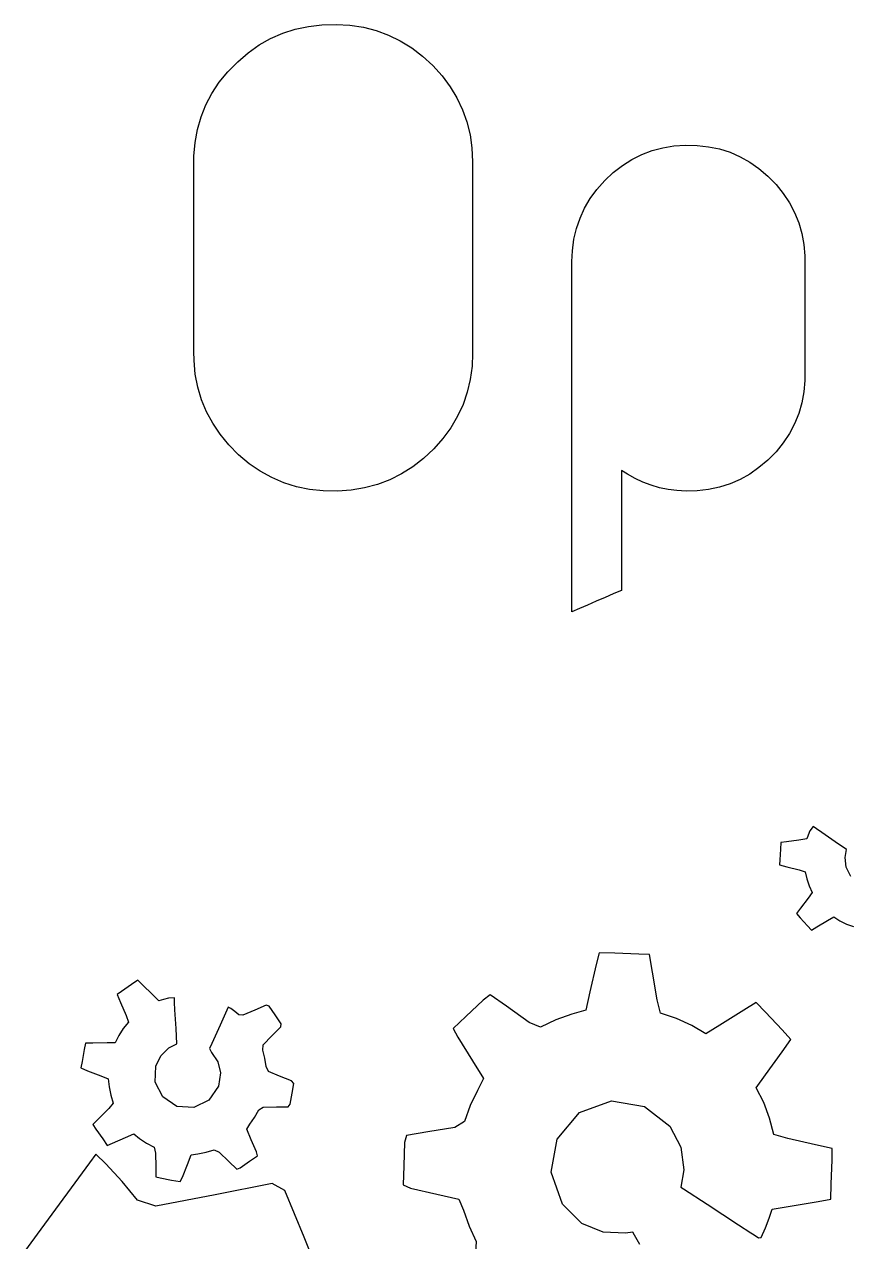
# Model space of a CAD drawing. Header units: metres. Extents: x 1284 to 1630, y 1792 to 2073.
# Drawn here: x 1453.74 to 1463.15, y 1857.79 to 1871.71 of the extents above; entities that cross this region are included whole.
import ezdxf

# ---------------------------------------------------------------- set-up
doc = ezdxf.new("R2010")
doc.units = ezdxf.units.M

msp = doc.modelspace()

# ---------------------------------------------------------------- linework, layer by layer
at = {"layer": 'COMPONENT0'}
for p, q in [((1456.836, 1871.657, 0.001), (1456.985, 1871.689, 0.001)), ((1456.985, 1871.689, 0.001), (1457.141, 1871.708, 0.001)), ((1457.141, 1871.708, 0.001), (1457.302, 1871.712, 0.001)), ((1457.302, 1871.712, 0.001), (1457.461, 1871.702, 0.001)), ((1457.461, 1871.702, 0.001), (1457.614, 1871.678, 0.001)), ((1456.423, 1871.476, 0.001), (1456.554, 1871.55, 0.001)), ((1456.554, 1871.55, 0.001), (1456.692, 1871.611, 0.001)), ((1456.692, 1871.611, 0.001), (1456.836, 1871.657, 0.001)), ((1457.614, 1871.678, 0.001), (1457.761, 1871.64, 0.001)), ((1457.761, 1871.64, 0.001), (1457.902, 1871.588, 0.001)), ((1457.902, 1871.588, 0.001), (1458.037, 1871.522, 0.001)), ((1456.297, 1871.387, 0.001), (1456.423, 1871.476, 0.001)), ((1458.037, 1871.522, 0.001), (1458.167, 1871.442, 0.001)), ((1458.167, 1871.442, 0.001), (1458.29, 1871.348, 0.001)), ((1456.065, 1871.17, 0.001), (1456.177, 1871.285, 0.001)), ((1456.177, 1871.285, 0.001), (1456.297, 1871.387, 0.001)), ((1458.29, 1871.348, 0.001), (1458.408, 1871.24, 0.001)), ((1455.967, 1871.049, 0.001), (1456.065, 1871.17, 0.001)), ((1458.408, 1871.24, 0.001), (1458.514, 1871.122, 0.001)), ((1455.883, 1870.923, 0.001), (1455.967, 1871.049, 0.001)), ((1458.514, 1871.122, 0.001), (1458.607, 1870.999, 0.001)), ((1458.607, 1870.999, 0.001), (1458.685, 1870.871, 0.001)), ((1455.814, 1870.791, 0.001), (1455.883, 1870.923, 0.001)), ((1458.685, 1870.871, 0.001), (1458.749, 1870.736, 0.001)), ((1455.758, 1870.653, 0.001), (1455.814, 1870.791, 0.001)), ((1458.749, 1870.736, 0.001), (1458.799, 1870.596, 0.001)), ((1455.717, 1870.509, 0.001), (1455.758, 1870.653, 0.001)), ((1458.799, 1870.596, 0.001), (1458.834, 1870.45, 0.001)), ((1455.69, 1870.359, 0.001), (1455.717, 1870.509, 0.001)), ((1458.834, 1870.45, 0.001), (1458.855, 1870.298, 0.001)), ((1455.677, 1870.204, 0.001), (1455.69, 1870.359, 0.001)), ((1458.855, 1870.298, 0.001), (1458.863, 1870.14, 0.001)), ((1460.916, 1870.268, 0.001), (1461.038, 1870.301, 0.001)), ((1461.038, 1870.301, 0.001), (1461.166, 1870.322, 0.001)), ((1461.166, 1870.322, 0.001), (1461.298, 1870.331, 0.001)), ((1461.298, 1870.331, 0.001), (1461.433, 1870.328, 0.001)), ((1461.433, 1870.328, 0.001), (1461.563, 1870.313, 0.001)), ((1461.563, 1870.313, 0.001), (1461.688, 1870.287, 0.001)), ((1455.676, 1870.106, 0.001), (1455.677, 1870.204, 0.001)), ((1460.577, 1870.097, 0.001), (1460.685, 1870.166, 0.001)), ((1460.685, 1870.166, 0.001), (1460.798, 1870.223, 0.001)), ((1460.798, 1870.223, 0.001), (1460.916, 1870.268, 0.001)), ((1461.688, 1870.287, 0.001), (1461.808, 1870.249, 0.001)), ((1461.808, 1870.249, 0.001), (1461.924, 1870.198, 0.001)), ((1461.924, 1870.198, 0.001), (1462.034, 1870.136, 0.001)), ((1455.676, 1869.917, 0.001), (1455.676, 1870.106, 0.001)), ((1458.863, 1870.14, 0.001), (1458.863, 1870.048, 0.001)), ((1458.863, 1870.048, 0.001), (1458.863, 1869.805, 0.001)), ((1460.375, 1869.925, 0.001), (1460.473, 1870.017, 0.001)), ((1460.473, 1870.017, 0.001), (1460.577, 1870.097, 0.001)), ((1462.034, 1870.136, 0.001), (1462.139, 1870.062, 0.001)), ((1462.139, 1870.062, 0.001), (1462.24, 1869.977, 0.001)), ((1455.676, 1869.607, 0.001), (1455.676, 1869.917, 0.001)), ((1460.286, 1869.825, 0.001), (1460.375, 1869.925, 0.001)), ((1462.24, 1869.977, 0.001), (1462.334, 1869.88, 0.001)), ((1462.334, 1869.88, 0.001), (1462.416, 1869.778, 0.001)), ((1458.863, 1869.805, 0.001), (1458.863, 1869.46, 0.001)), ((1460.209, 1869.721, 0.001), (1460.286, 1869.825, 0.001)), ((1462.416, 1869.778, 0.001), (1462.487, 1869.672, 0.001)), ((1455.676, 1869.225, 0.001), (1455.676, 1869.607, 0.001)), ((1460.092, 1869.497, 0.001), (1460.145, 1869.611, 0.001)), ((1460.145, 1869.611, 0.001), (1460.209, 1869.721, 0.001)), ((1462.487, 1869.672, 0.001), (1462.546, 1869.56, 0.001)), ((1458.863, 1869.46, 0.001), (1458.863, 1869.064, 0.001)), ((1460.051, 1869.378, 0.001), (1460.092, 1869.497, 0.001)), ((1462.546, 1869.56, 0.001), (1462.593, 1869.443, 0.001)), ((1460.022, 1869.254, 0.001), (1460.051, 1869.378, 0.001)), ((1462.593, 1869.443, 0.001), (1462.628, 1869.322, 0.001)), ((1462.628, 1869.322, 0.001), (1462.651, 1869.196, 0.001)), ((1455.676, 1868.821, 0.001), (1455.676, 1869.225, 0.001)), ((1460.005, 1869.124, 0.001), (1460.022, 1869.254, 0.001)), ((1462.651, 1869.196, 0.001), (1462.663, 1869.064, 0.001)), ((1458.863, 1869.064, 0.001), (1458.863, 1868.665, 0.001)), ((1460, 1869.001, 0.001), (1460.005, 1869.124, 0.001)), ((1462.663, 1869.064, 0.001), (1462.664, 1868.986, 0.001)), ((1460, 1868.804, 0.001), (1460, 1869.001, 0.001)), ((1462.664, 1868.986, 0.001), (1462.664, 1868.879, 0.001)), ((1455.676, 1868.444, 0.001), (1455.676, 1868.821, 0.001)), ((1460, 1868.338, 0.001), (1460, 1868.804, 0.001)), ((1462.664, 1868.879, 0.001), (1462.664, 1868.698, 0.001)), ((1458.863, 1868.665, 0.001), (1458.863, 1868.312, 0.001)), ((1462.664, 1868.698, 0.001), (1462.664, 1868.472, 0.001)), ((1455.676, 1868.144, 0.001), (1455.676, 1868.444, 0.001)), ((1462.664, 1868.472, 0.001), (1462.664, 1868.232, 0.001)), ((1458.863, 1868.312, 0.001), (1458.863, 1868.057, 0.001)), ((1460, 1867.694, 0.001), (1460, 1868.338, 0.001)), ((1462.664, 1868.232, 0.001), (1462.664, 1868.007, 0.001)), ((1455.676, 1867.971, 0.001), (1455.676, 1868.144, 0.001)), ((1455.678, 1867.867, 0.001), (1455.676, 1867.971, 0.001)), ((1458.863, 1867.948, 0.001), (1458.857, 1867.804, 0.001)), ((1458.863, 1868.057, 0.001), (1458.863, 1867.948, 0.001)), ((1462.664, 1868.007, 0.001), (1462.664, 1867.826, 0.001)), ((1455.692, 1867.712, 0.001), (1455.678, 1867.867, 0.001)), ((1458.857, 1867.804, 0.001), (1458.837, 1867.652, 0.001)), ((1462.664, 1867.826, 0.001), (1462.664, 1867.719, 0.001)), ((1455.72, 1867.563, 0.001), (1455.692, 1867.712, 0.001)), ((1458.837, 1867.652, 0.001), (1458.803, 1867.505, 0.001)), ((1460, 1866.964, 0.001), (1460, 1867.694, 0.001)), ((1462.664, 1867.719, 0.001), (1462.663, 1867.641, 0.001)), ((1455.763, 1867.42, 0.001), (1455.72, 1867.563, 0.001)), ((1462.651, 1867.509, 0.001), (1462.628, 1867.383, 0.001)), ((1462.663, 1867.641, 0.001), (1462.651, 1867.509, 0.001)), ((1455.82, 1867.282, 0.001), (1455.763, 1867.42, 0.001)), ((1458.803, 1867.505, 0.001), (1458.754, 1867.365, 0.001)), ((1462.628, 1867.383, 0.001), (1462.593, 1867.261, 0.001)), ((1455.891, 1867.15, 0.001), (1455.82, 1867.282, 0.001)), ((1458.692, 1867.23, 0.001), (1458.615, 1867.1, 0.001)), ((1458.754, 1867.365, 0.001), (1458.692, 1867.23, 0.001)), ((1462.593, 1867.261, 0.001), (1462.546, 1867.145, 0.001)), ((1455.976, 1867.024, 0.001), (1455.891, 1867.15, 0.001)), ((1458.615, 1867.1, 0.001), (1458.524, 1866.977, 0.001)), ((1462.546, 1867.145, 0.001), (1462.487, 1867.033, 0.001)), ((1456.076, 1866.903, 0.001), (1455.976, 1867.024, 0.001)), ((1458.524, 1866.977, 0.001), (1458.419, 1866.859, 0.001)), ((1460, 1866.238, 0.001), (1460, 1866.964, 0.001)), ((1462.487, 1867.033, 0.001), (1462.416, 1866.926, 0.001)), ((1456.188, 1866.789, 0.001), (1456.076, 1866.903, 0.001)), ((1458.419, 1866.859, 0.001), (1458.302, 1866.749, 0.001)), ((1462.334, 1866.825, 0.001), (1462.24, 1866.729, 0.001)), ((1462.416, 1866.926, 0.001), (1462.334, 1866.825, 0.001)), ((1456.308, 1866.688, 0.001), (1456.188, 1866.789, 0.001)), ((1456.434, 1866.602, 0.001), (1456.308, 1866.688, 0.001)), ((1458.302, 1866.749, 0.001), (1458.179, 1866.654, 0.001)), ((1462.24, 1866.729, 0.001), (1462.139, 1866.643, 0.001)), ((1456.566, 1866.529, 0.001), (1456.434, 1866.602, 0.001)), ((1458.051, 1866.572, 0.001), (1457.916, 1866.505, 0.001)), ((1458.179, 1866.654, 0.001), (1458.051, 1866.572, 0.001)), ((1460.634, 1866.568, 0.001), (1460.565, 1866.612, 0.001)), ((1460.565, 1866.612, 0.001), (1460.565, 1866.534, 0.001)), ((1460.565, 1866.534, 0.001), (1460.565, 1866.368, 0.001)), ((1460.721, 1866.518, 0.001), (1460.634, 1866.568, 0.001)), ((1462.034, 1866.569, 0.001), (1461.924, 1866.507, 0.001)), ((1462.139, 1866.643, 0.001), (1462.034, 1866.569, 0.001)), ((1456.704, 1866.47, 0.001), (1456.566, 1866.529, 0.001)), ((1456.849, 1866.425, 0.001), (1456.704, 1866.47, 0.001)), ((1456.999, 1866.395, 0.001), (1456.849, 1866.425, 0.001)), ((1457.156, 1866.378, 0.001), (1456.999, 1866.395, 0.001)), ((1457.629, 1866.412, 0.001), (1457.476, 1866.386, 0.001)), ((1457.775, 1866.451, 0.001), (1457.629, 1866.412, 0.001)), ((1457.916, 1866.505, 0.001), (1457.775, 1866.451, 0.001)), ((1460.811, 1866.476, 0.001), (1460.721, 1866.518, 0.001)), ((1460.904, 1866.441, 0.001), (1460.811, 1866.476, 0.001)), ((1461, 1866.413, 0.001), (1460.904, 1866.441, 0.001)), ((1461.099, 1866.393, 0.001), (1461, 1866.413, 0.001)), ((1461.688, 1866.418, 0.001), (1461.563, 1866.392, 0.001)), ((1461.808, 1866.457, 0.001), (1461.688, 1866.418, 0.001)), ((1461.924, 1866.507, 0.001), (1461.808, 1866.457, 0.001)), ((1457.318, 1866.375, 0.001), (1457.156, 1866.378, 0.001)), ((1457.476, 1866.386, 0.001), (1457.318, 1866.375, 0.001)), ((1460.565, 1866.368, 0.001), (1460.565, 1866.144, 0.001)), ((1461.201, 1866.38, 0.001), (1461.099, 1866.393, 0.001)), ((1461.306, 1866.375, 0.001), (1461.201, 1866.38, 0.001)), ((1461.433, 1866.378, 0.001), (1461.306, 1866.375, 0.001)), ((1461.563, 1866.392, 0.001), (1461.433, 1866.378, 0.001)), ((1460, 1865.607, 0.001), (1460, 1866.238, 0.001)), ((1460.565, 1866.144, 0.001), (1460.565, 1865.892, 0.001)), ((1460.565, 1865.892, 0.001), (1460.565, 1865.645, 0.001)), ((1460, 1865.162, 0.001), (1460, 1865.607, 0.001)), ((1460.565, 1865.645, 0.001), (1460.565, 1865.434, 0.001)), ((1460.565, 1865.434, 0.001), (1460.565, 1865.288, 0.001)), ((1460.565, 1865.288, 0.001), (1460.565, 1865.24, 0.001)), ((1460, 1864.994, 0.001), (1460, 1865.162, 0.001)), ((1460.381, 1865.16, 0.001), (1460.278, 1865.115, 0.001)), ((1460.472, 1865.199, 0.001), (1460.381, 1865.16, 0.001)), ((1460.537, 1865.228, 0.001), (1460.472, 1865.199, 0.001)), ((1460.565, 1865.24, 0.001), (1460.537, 1865.228, 0.001)), ((1460.087, 1865.031, 0.001), (1460, 1864.994, 0.001)), ((1460.176, 1865.07, 0.001), (1460.087, 1865.031, 0.001)), ((1460.278, 1865.115, 0.001), (1460.176, 1865.07, 0.001)), ((1462.757, 1862.54, 0.001), (1462.721, 1862.491, 0.001)), ((1462.795, 1862.514, 0.001), (1462.757, 1862.54, 0.001)), ((1462.856, 1862.472, 0.001), (1462.795, 1862.514, 0.001)), ((1462.452, 1862.365, 0.001), (1462.388, 1862.356, 0.001)), ((1462.594, 1862.385, 0.001), (1462.452, 1862.365, 0.001)), ((1462.685, 1862.398, 0.001), (1462.594, 1862.385, 0.001)), ((1462.702, 1862.442, 0.001), (1462.685, 1862.398, 0.001)), ((1462.721, 1862.491, 0.001), (1462.702, 1862.442, 0.001)), ((1463.012, 1862.365, 0.001), (1462.856, 1862.472, 0.001)), ((1463.141, 1862.275, 0.001), (1463.012, 1862.365, 0.001)), ((1462.384, 1862.28, 0.001), (1462.377, 1862.158, 0.001)), ((1462.388, 1862.356, 0.001), (1462.384, 1862.28, 0.001)), ((1463.124, 1862.187, 0.001), (1463.141, 1862.275, 0.001)), ((1462.377, 1862.158, 0.001), (1462.374, 1862.101, 0.001)), ((1462.374, 1862.101, 0.001), (1462.458, 1862.079, 0.001)), ((1462.458, 1862.079, 0.001), (1462.597, 1862.043, 0.001)), ((1463.136, 1862.073, 0.001), (1463.124, 1862.187, 0.001)), ((1462.597, 1862.043, 0.001), (1462.666, 1862.022, 0.001)), ((1462.666, 1862.022, 0.001), (1462.685, 1861.94, 0.001)), ((1462.685, 1861.94, 0.001), (1462.713, 1861.86, 0.001)), ((1463.188, 1861.967, 0.001), (1463.136, 1862.073, 0.001)), ((1462.713, 1861.86, 0.001), (1462.748, 1861.785, 0.001)), ((1462.7, 1861.721, 0.001), (1462.614, 1861.606, 0.001)), ((1462.748, 1861.785, 0.001), (1462.7, 1861.721, 0.001)), ((1462.614, 1861.606, 0.001), (1462.567, 1861.545, 0.001)), ((1462.567, 1861.545, 0.001), (1462.611, 1861.496, 0.001)), ((1462.611, 1861.496, 0.001), (1462.692, 1861.405, 0.001)), ((1462.692, 1861.405, 0.001), (1462.738, 1861.354, 0.001)), ((1462.738, 1861.354, 0.001), (1462.801, 1861.392, 0.001)), ((1462.801, 1861.392, 0.001), (1462.924, 1861.464, 0.001)), ((1462.924, 1861.464, 0.001), (1462.996, 1861.506, 0.001)), ((1462.996, 1861.506, 0.001), (1463.065, 1861.463, 0.001)), ((1463.065, 1861.463, 0.001), (1463.141, 1861.425, 0.001)), ((1463.141, 1861.425, 0.001), (1463.221, 1861.396, 0.001)), ((1460.311, 1861.095, 0.001), (1460.277, 1860.962, 0.001)), ((1460.489, 1861.09, 0.001), (1460.311, 1861.095, 0.001)), ((1460.764, 1861.081, 0.001), (1460.489, 1861.09, 0.001)), ((1460.888, 1861.075, 0.001), (1460.764, 1861.081, 0.001)), ((1460.921, 1860.876, 0.001), (1460.888, 1861.075, 0.001)), ((1460.277, 1860.962, 0.001), (1460.205, 1860.649, 0.001)), ((1460.974, 1860.558, 0.001), (1460.921, 1860.876, 0.001)), ((1454.963, 1860.732, 0.001), (1454.85, 1860.655, 0.001)), ((1455.034, 1860.781, 0.001), (1454.963, 1860.732, 0.001)), ((1455.087, 1860.731, 0.001), (1455.034, 1860.781, 0.001)), ((1455.202, 1860.618, 0.001), (1455.087, 1860.731, 0.001)), ((1454.85, 1860.655, 0.001), (1454.798, 1860.618, 0.001)), ((1454.798, 1860.618, 0.001), (1454.836, 1860.528, 0.001)), ((1455.277, 1860.545, 0.001), (1455.202, 1860.618, 0.001)), ((1455.327, 1860.561, 0.001), (1455.277, 1860.545, 0.001)), ((1455.385, 1860.577, 0.001), (1455.327, 1860.561, 0.001)), ((1455.453, 1860.579, 0.001), (1455.385, 1860.577, 0.001)), ((1455.456, 1860.528, 0.001), (1455.453, 1860.579, 0.001)), ((1458.985, 1860.553, 0.001), (1458.787, 1860.366, 0.001)), ((1459.065, 1860.616, 0.001), (1458.985, 1860.553, 0.001)), ((1459.25, 1860.485, 0.001), (1459.065, 1860.616, 0.001)), ((1460.205, 1860.649, 0.001), (1460.157, 1860.44, 0.001)), ((1461.013, 1860.405, 0.001), (1460.974, 1860.558, 0.001)), ((1454.836, 1860.528, 0.001), (1454.9, 1860.379, 0.001)), ((1455.46, 1860.444, 0.001), (1455.456, 1860.528, 0.001)), ((1455.472, 1860.232, 0.001), (1455.46, 1860.444, 0.001)), ((1456.068, 1860.475, 0.001), (1455.976, 1860.269, 0.001)), ((1456.097, 1860.457, 0.001), (1456.068, 1860.475, 0.001)), ((1456.145, 1860.424, 0.001), (1456.097, 1860.457, 0.001)), ((1456.19, 1860.388, 0.001), (1456.145, 1860.424, 0.001)), ((1456.372, 1860.44, 0.001), (1456.237, 1860.382, 0.001)), ((1456.502, 1860.496, 0.001), (1456.372, 1860.44, 0.001)), ((1456.536, 1860.486, 0.001), (1456.502, 1860.496, 0.001)), ((1456.605, 1860.385, 0.001), (1456.536, 1860.486, 0.001)), ((1459.509, 1860.3, 0.001), (1459.25, 1860.485, 0.001)), ((1460.157, 1860.44, 0.001), (1459.997, 1860.395, 0.001)), ((1461.965, 1860.441, 0.001), (1461.69, 1860.269, 0.001)), ((1462.107, 1860.529, 0.001), (1461.965, 1860.441, 0.001)), ((1462.213, 1860.416, 0.001), (1462.107, 1860.529, 0.001)), ((1462.403, 1860.214, 0.001), (1462.213, 1860.416, 0.001)), ((1454.928, 1860.303, 0.001), (1454.868, 1860.229, 0.001)), ((1454.9, 1860.379, 0.001), (1454.928, 1860.303, 0.001)), ((1456.237, 1860.382, 0.001), (1456.19, 1860.388, 0.001)), ((1456.674, 1860.285, 0.001), (1456.605, 1860.385, 0.001)), ((1456.669, 1860.25, 0.001), (1456.674, 1860.285, 0.001)), ((1458.787, 1860.366, 0.001), (1458.642, 1860.23, 0.001)), ((1459.639, 1860.245, 0.001), (1459.509, 1860.3, 0.001)), ((1459.815, 1860.33, 0.001), (1459.639, 1860.245, 0.001)), ((1459.997, 1860.395, 0.001), (1459.815, 1860.33, 0.001)), ((1461.195, 1860.343, 0.001), (1461.013, 1860.405, 0.001)), ((1461.37, 1860.263, 0.001), (1461.195, 1860.343, 0.001)), ((1454.817, 1860.15, 0.001), (1454.774, 1860.066, 0.001)), ((1454.868, 1860.229, 0.001), (1454.817, 1860.15, 0.001)), ((1455.481, 1860.054, 0.001), (1455.472, 1860.232, 0.001)), ((1455.976, 1860.269, 0.001), (1455.882, 1860.058, 0.001)), ((1456.467, 1860.044, 0.001), (1456.569, 1860.148, 0.001)), ((1456.569, 1860.148, 0.001), (1456.669, 1860.25, 0.001)), ((1458.642, 1860.23, 0.001), (1458.694, 1860.13, 0.001)), ((1461.53, 1860.169, 0.001), (1461.37, 1860.263, 0.001)), ((1461.69, 1860.269, 0.001), (1461.53, 1860.169, 0.001)), ((1462.504, 1860.106, 0.001), (1462.403, 1860.214, 0.001)), ((1454.436, 1860.062, 0.001), (1454.422, 1859.99, 0.001)), ((1454.522, 1860.063, 0.001), (1454.436, 1860.062, 0.001)), ((1454.684, 1860.065, 0.001), (1454.522, 1860.063, 0.001)), ((1454.774, 1860.066, 0.001), (1454.684, 1860.065, 0.001)), ((1455.298, 1859.919, 0.001), (1455.391, 1860.009, 0.001)), ((1455.391, 1860.009, 0.001), (1455.481, 1860.054, 0.001)), ((1455.882, 1860.058, 0.001), (1455.856, 1860.002, 0.001)), ((1455.856, 1860.002, 0.001), (1455.878, 1859.955, 0.001)), ((1456.463, 1859.982, 0.001), (1456.467, 1860.044, 0.001)), ((1458.694, 1860.13, 0.001), (1458.861, 1859.862, 0.001)), ((1462.403, 1859.965, 0.001), (1462.504, 1860.106, 0.001)), ((1454.397, 1859.854, 0.001), (1454.383, 1859.779, 0.001)), ((1454.422, 1859.99, 0.001), (1454.397, 1859.854, 0.001)), ((1455.239, 1859.799, 0.001), (1455.298, 1859.919, 0.001)), ((1455.878, 1859.955, 0.001), (1455.948, 1859.848, 0.001)), ((1456.489, 1859.891, 0.001), (1456.463, 1859.982, 0.001)), ((1456.504, 1859.797, 0.001), (1456.489, 1859.891, 0.001)), ((1458.861, 1859.862, 0.001), (1458.988, 1859.66, 0.001)), ((1462.214, 1859.7, 0.001), (1462.403, 1859.965, 0.001)), ((1454.383, 1859.779, 0.001), (1454.46, 1859.748, 0.001)), ((1454.46, 1859.748, 0.001), (1454.61, 1859.689, 0.001)), ((1455.234, 1859.617, 0.001), (1455.239, 1859.799, 0.001)), ((1455.948, 1859.848, 0.001), (1455.979, 1859.722, 0.001)), ((1455.979, 1859.722, 0.001), (1455.958, 1859.569, 0.001)), ((1456.528, 1859.737, 0.001), (1456.504, 1859.797, 0.001)), ((1456.656, 1859.685, 0.001), (1456.528, 1859.737, 0.001)), ((1454.61, 1859.689, 0.001), (1454.696, 1859.654, 0.001)), ((1454.696, 1859.654, 0.001), (1454.706, 1859.562, 0.001)), ((1455.32, 1859.447, 0.001), (1455.234, 1859.617, 0.001)), ((1456.794, 1859.631, 0.001), (1456.656, 1859.685, 0.001)), ((1456.821, 1859.603, 0.001), (1456.794, 1859.631, 0.001)), ((1456.799, 1859.489, 0.001), (1456.821, 1859.603, 0.001)), ((1458.988, 1859.66, 0.001), (1458.919, 1859.523, 0.001)), ((1462.108, 1859.552, 0.001), (1462.214, 1859.7, 0.001)), ((1454.706, 1859.562, 0.001), (1454.725, 1859.468, 0.001)), ((1454.725, 1859.468, 0.001), (1454.754, 1859.378, 0.001)), ((1455.48, 1859.34, 0.001), (1455.32, 1859.447, 0.001)), ((1455.958, 1859.569, 0.001), (1455.848, 1859.41, 0.001)), ((1456.776, 1859.364, 0.001), (1456.799, 1859.489, 0.001)), ((1458.919, 1859.523, 0.001), (1458.835, 1859.348, 0.001)), ((1462.193, 1859.383, 0.001), (1462.108, 1859.552, 0.001)), ((1454.704, 1859.317, 0.001), (1454.592, 1859.203, 0.001)), ((1454.754, 1859.378, 0.001), (1454.704, 1859.317, 0.001)), ((1455.677, 1859.327, 0.001), (1455.48, 1859.34, 0.001)), ((1455.848, 1859.41, 0.001), (1455.677, 1859.327, 0.001)), ((1456.371, 1859.214, 0.001), (1456.417, 1859.299, 0.001)), ((1456.417, 1859.299, 0.001), (1456.47, 1859.332, 0.001)), ((1456.47, 1859.332, 0.001), (1456.621, 1859.334, 0.001)), ((1456.621, 1859.334, 0.001), (1456.755, 1859.335, 0.001)), ((1456.755, 1859.335, 0.001), (1456.776, 1859.364, 0.001)), ((1458.835, 1859.348, 0.001), (1458.77, 1859.167, 0.001)), ((1460.088, 1859.269, 0.001), (1460.453, 1859.402, 0.001)), ((1460.453, 1859.402, 0.001), (1460.831, 1859.339, 0.001)), ((1460.831, 1859.339, 0.001), (1461.121, 1859.112, 0.001)), ((1462.261, 1859.204, 0.001), (1462.193, 1859.383, 0.001)), ((1454.592, 1859.203, 0.001), (1454.522, 1859.131, 0.001)), ((1456.316, 1859.137, 0.001), (1456.371, 1859.214, 0.001)), ((1458.77, 1859.167, 0.001), (1458.659, 1859.1, 0.001)), ((1459.831, 1858.963, 0.001), (1460.088, 1859.269, 0.001)), ((1462.31, 1859.02, 0.001), (1462.261, 1859.204, 0.001)), ((1454.522, 1859.131, 0.001), (1454.555, 1859.08, 0.001)), ((1454.555, 1859.08, 0.001), (1454.633, 1858.967, 0.001)), ((1454.893, 1858.982, 0.001), (1454.991, 1859.024, 0.001)), ((1454.991, 1859.024, 0.001), (1455.055, 1858.974, 0.001)), ((1456.281, 1859.078, 0.001), (1456.316, 1859.137, 0.001)), ((1456.332, 1858.959, 0.001), (1456.281, 1859.078, 0.001)), ((1458.352, 1859.049, 0.001), (1458.106, 1859.008, 0.001)), ((1458.659, 1859.1, 0.001), (1458.352, 1859.049, 0.001)), ((1461.121, 1859.112, 0.001), (1461.246, 1858.875, 0.001)), ((1462.468, 1858.974, 0.001), (1462.31, 1859.02, 0.001)), ((1454.633, 1858.967, 0.001), (1454.683, 1858.894, 0.001)), ((1454.683, 1858.894, 0.001), (1454.746, 1858.919, 0.001)), ((1454.746, 1858.919, 0.001), (1454.893, 1858.982, 0.001)), ((1455.055, 1858.974, 0.001), (1455.135, 1858.92, 0.001)), ((1455.135, 1858.92, 0.001), (1455.22, 1858.874, 0.001)), ((1456.393, 1858.819, 0.001), (1456.332, 1858.959, 0.001)), ((1458.085, 1858.926, 0.001), (1458.077, 1858.661, 0.001)), ((1458.106, 1859.008, 0.001), (1458.085, 1858.926, 0.001)), ((1459.763, 1858.586, 0.001), (1459.831, 1858.963, 0.001)), ((1462.785, 1858.901, 0.001), (1462.468, 1858.974, 0.001)), ((1462.977, 1858.857, 0.001), (1462.785, 1858.901, 0.001)), ((1454.556, 1858.792, 0.001), (1454.483, 1858.693, 0.001)), ((1454.67, 1858.682, 0.001), (1454.556, 1858.792, 0.001)), ((1455.22, 1858.874, 0.001), (1455.237, 1858.806, 0.001)), ((1455.237, 1858.806, 0.001), (1455.239, 1858.648, 0.001)), ((1455.602, 1858.675, 0.001), (1455.646, 1858.785, 0.001)), ((1455.646, 1858.785, 0.001), (1455.721, 1858.798, 0.001)), ((1455.721, 1858.798, 0.001), (1455.815, 1858.815, 0.001)), ((1455.815, 1858.815, 0.001), (1455.907, 1858.842, 0.001)), ((1455.907, 1858.842, 0.001), (1455.966, 1858.817, 0.001)), ((1455.966, 1858.817, 0.001), (1456.077, 1858.709, 0.001)), ((1456.313, 1858.713, 0.001), (1456.402, 1858.774, 0.001)), ((1456.402, 1858.774, 0.001), (1456.393, 1858.819, 0.001)), ((1461.246, 1858.875, 0.001), (1461.281, 1858.616, 0.001)), ((1462.974, 1858.727, 0.001), (1462.977, 1858.857, 0.001)), ((1454.483, 1858.693, 0.001), (1453.926, 1857.935, 0.001)), ((1454.857, 1858.481, 0.001), (1454.67, 1858.682, 0.001)), ((1455.239, 1858.648, 0.001), (1455.24, 1858.535, 0.001)), ((1455.544, 1858.529, 0.001), (1455.602, 1858.675, 0.001)), ((1456.077, 1858.709, 0.001), (1456.166, 1858.623, 0.001)), ((1456.166, 1858.623, 0.001), (1456.204, 1858.638, 0.001)), ((1456.204, 1858.638, 0.001), (1456.313, 1858.713, 0.001)), ((1458.077, 1858.661, 0.001), (1458.07, 1858.443, 0.001)), ((1461.281, 1858.616, 0.001), (1461.247, 1858.416, 0.001)), ((1462.966, 1858.451, 0.001), (1462.974, 1858.727, 0.001)), ((1455.03, 1858.269, 0.001), (1454.857, 1858.481, 0.001)), ((1455.24, 1858.535, 0.001), (1455.289, 1858.522, 0.001)), ((1455.289, 1858.522, 0.001), (1455.421, 1858.497, 0.001)), ((1455.421, 1858.497, 0.001), (1455.519, 1858.479, 0.001)), ((1455.519, 1858.479, 0.001), (1455.544, 1858.529, 0.001)), ((1459.891, 1858.22, 0.001), (1459.763, 1858.586, 0.001)), ((1455.919, 1858.33, 0.001), (1455.24, 1858.197, 0.001)), ((1456.572, 1858.458, 0.001), (1455.919, 1858.33, 0.001)), ((1456.717, 1858.379, 0.001), (1456.572, 1858.458, 0.001)), ((1456.936, 1857.844, 0.001), (1456.717, 1858.379, 0.001)), ((1458.07, 1858.443, 0.001), (1458.154, 1858.405, 0.001)), ((1458.154, 1858.405, 0.001), (1458.454, 1858.336, 0.001)), ((1458.454, 1858.336, 0.001), (1458.708, 1858.278, 0.001)), ((1461.247, 1858.416, 0.001), (1461.275, 1858.398, 0.001)), ((1461.275, 1858.398, 0.001), (1461.547, 1858.221, 0.001)), ((1462.96, 1858.278, 0.001), (1462.966, 1858.451, 0.001)), ((1455.24, 1858.197, 0.001), (1455.03, 1858.269, 0.001)), ((1458.708, 1858.278, 0.001), (1458.761, 1858.152, 0.001)), ((1460.114, 1858.002, 0.001), (1459.891, 1858.22, 0.001)), ((1461.547, 1858.221, 0.001), (1461.906, 1857.986, 0.001)), ((1462.288, 1858.165, 0.001), (1462.495, 1858.199, 0.001)), ((1462.495, 1858.199, 0.001), (1462.816, 1858.253, 0.001)), ((1462.816, 1858.253, 0.001), (1462.96, 1858.278, 0.001)), ((1458.761, 1858.152, 0.001), (1458.823, 1857.97, 0.001)), ((1462.212, 1857.95, 0.001), (1462.254, 1858.063, 0.001)), ((1462.254, 1858.063, 0.001), (1462.288, 1858.165, 0.001)), ((1453.926, 1857.935, 0.001), (1453.284, 1857.062, 0.001)), ((1458.823, 1857.97, 0.001), (1458.904, 1857.794, 0.001)), ((1460.355, 1857.903, 0.001), (1460.114, 1858.002, 0.001)), ((1461.906, 1857.986, 0.001), (1462.047, 1857.894, 0.001)), ((1462.163, 1857.84, 0.001), (1462.212, 1857.95, 0.001)), ((1457.152, 1857.316, 0.001), (1456.936, 1857.844, 0.001)), ((1458.904, 1857.794, 0.001), (1458.896, 1857.669, 0.001)), ((1460.613, 1857.89, 0.001), (1460.355, 1857.903, 0.001)), ((1460.698, 1857.9, 0.001), (1460.613, 1857.89, 0.001)), ((1460.716, 1857.868, 0.001), (1460.698, 1857.9, 0.001)), ((1460.777, 1857.76, 0.001), (1460.716, 1857.868, 0.001)), ((1462.047, 1857.894, 0.001), (1462.082, 1857.871, 0.001)), ((1462.082, 1857.871, 0.001), (1462.134, 1857.837, 0.001)), ((1462.134, 1857.837, 0.001), (1462.163, 1857.84, 0.001))]:
    msp.add_line(p, q, dxfattribs=at)

doc.saveas('drawing.dxf')
